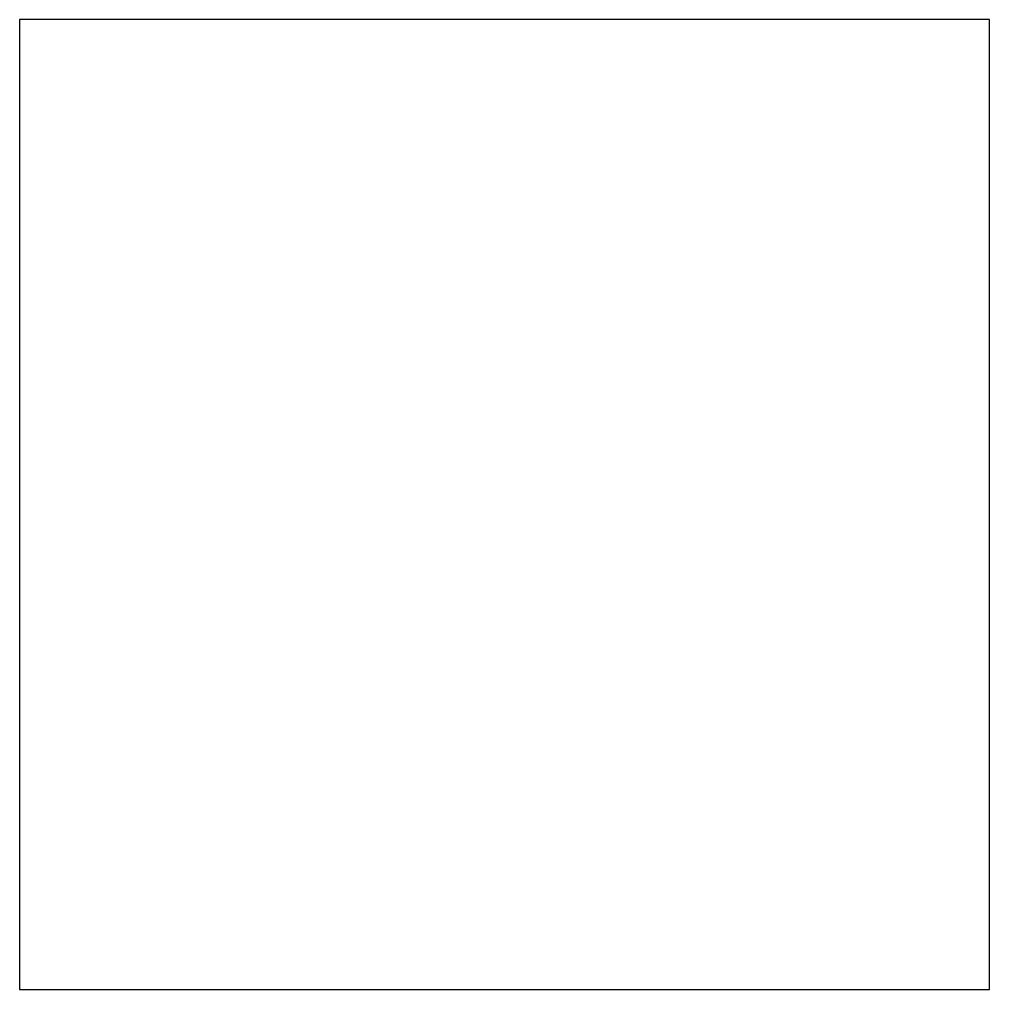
# Model space of a CAD drawing. Header units: millimetres. Extents: x 664.8 to 690.2, y -0.2 to 25.2.
import ezdxf

# ---------------------------------------------------------------- set-up
doc = ezdxf.new("R2010")
doc.units = ezdxf.units.MM
doc.layers.get('0').update_dxf_attribs({"linetype": 'CONTINUOUS'})

msp = doc.modelspace()

# ---------------------------------------------------------------- linework, layer by layer
msp.add_lwpolyline([(664.825, -0.175), (690.175, -0.175), (690.175, 25.175), (664.825, 25.175)], close=True)

doc.saveas('drawing.dxf')
